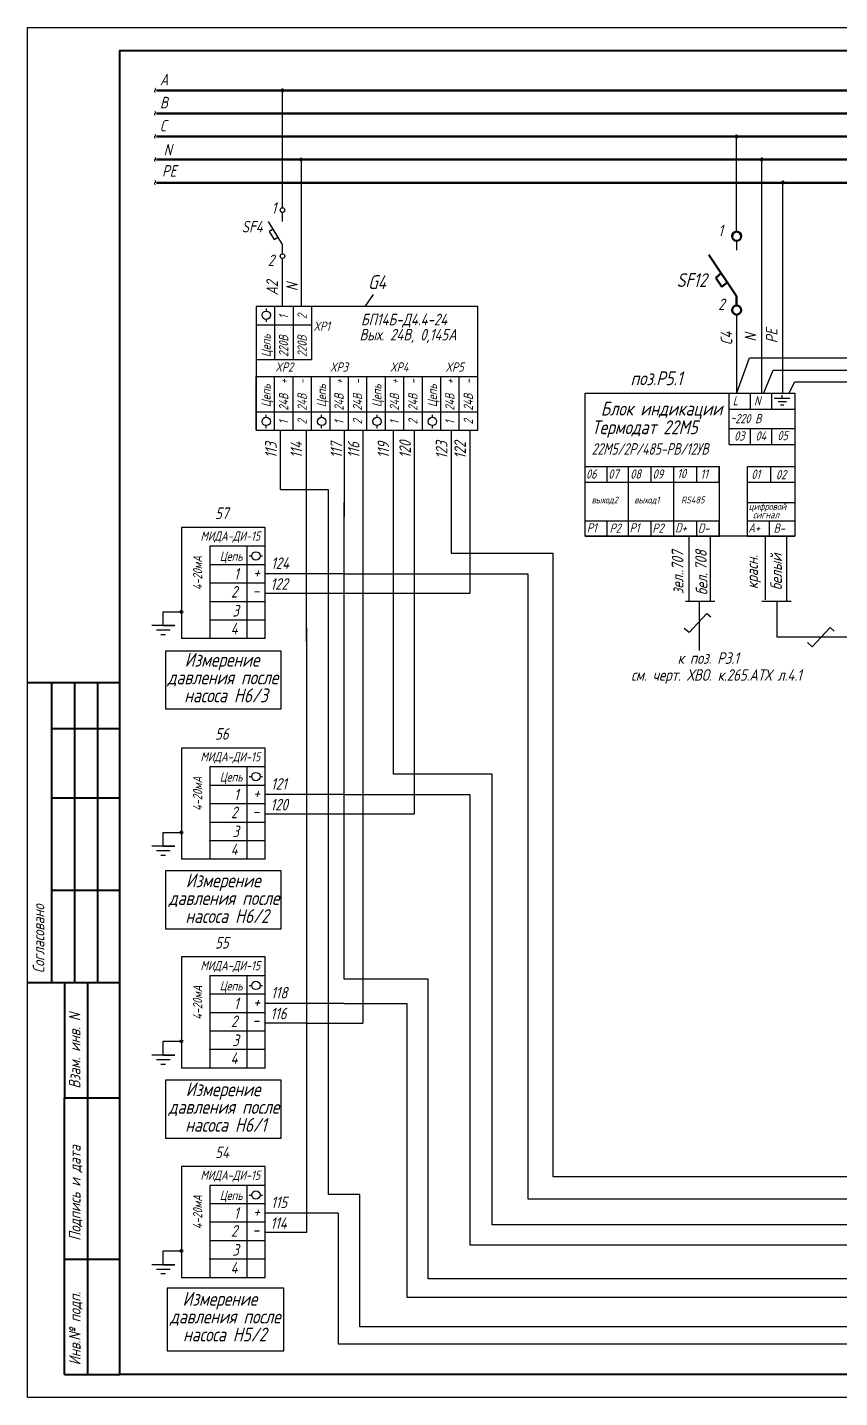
# Model space of a CAD drawing. Header units: millimetres. Extents: x 1131 to 1719, y -305 to -8.
# Drawn here: x 1131.1 to 1307, y -304.9 to -7.9 of the extents above; entities that cross this region are included whole.
import ezdxf

# ---------------------------------------------------------------- set-up
doc = ezdxf.new("R2010")
doc.units = ezdxf.units.MM
doc.layers.add('MAIN', color=7, linetype='Continuous', lineweight=50)
doc.styles.add('GOST тип А', font='GOST_A.TTF', dxfattribs={"oblique": 15})
doc.styles.get("Standard").update_dxf_attribs({"font": 'GOST_A.TTF', "oblique": 15})

msp = doc.modelspace()

# ---------------------------------------------------------------- linework, layer by layer
for p, q in [((1131.12, -304.93), (1131.12, -7.93)), ((1131.12, -7.93), (1718.84, -7.93)), ((1290.18, -87.23), (1290.18, -36.54)), ((1294.74, -87.23), (1294.74, -41.59)), ((1284.79, -87.23), (1284.79, -70.2)), ((1284.79, -87.16), (1287.51, -79.52)), ((1287.51, -79.52), (1322.17, -79.52)), ((1290.65, -87.16), (1292.61, -82.24)), ((1292.61, -82.24), (1316.92, -82.24)), ((1296.1, -87.16), (1297.34, -84.75)), ((1297.34, -84.75), (1311.69, -84.75)), ((1287.73, -90.7), (1287.73, -87.23)), ((1292.35, -90.7), (1292.35, -87.23)), ((1294.59, -88.38), (1294.59, -87.67)), ((1287.73, -98.33), (1287.73, -94.86)), ((1292.35, -98.33), (1292.35, -94.86)), ((1191.55, -141.02), (1191.55, -95.25)), ((1185.87, -103.63), (1185.87, -106.73)), ((1226.92, -102.32), (1226.92, -130.65)), ((1256.7, -106.48), (1256.7, -103.11)), ((1266.2, -106.48), (1266.2, -103.11)), ((1271.13, -106.48), (1271.13, -103.11)), ((1276.08, -106.48), (1276.08, -103.11)), ((1280.98, -106.48), (1280.98, -103.11)), ((1292.13, -106.48), (1292.13, -103.11)), ((1185.87, -106.73), (1185.87, -108.11)), ((1222.92, -105.63), (1222.92, -121.91)), ((1185.87, -108.11), (1196.23, -108.11)), ((1196.23, -108.11), (1196.23, -260.88)), ((1203.73, -108.44), (1203.73, -223.75)), ((1214.87, -109.04), (1214.87, -178.48)), ((1199.73, -214.25), (1199.73, -110.94)), ((1287.07, -110.92), (1297.47, -110.92)), ((1256.7, -118.22), (1256.7, -114.86)), ((1266.2, -118.22), (1266.2, -114.86)), ((1271.11, -118.22), (1271.11, -114.86)), ((1276.08, -118.22), (1276.08, -114.86)), ((1280.98, -118.22), (1280.98, -114.86)), ((1291.84, -118.22), (1291.84, -114.86)), ((1274.39, -118.22), (1274.39, -132.29)), ((1279.01, -118.22), (1279.01, -132.29)), ((1290.88, -118.22), (1290.88, -132)), ((1295.5, -118.22), (1295.5, -132.29)), ((1222.92, -121.91), (1244.94, -121.91)), ((1244.94, -121.91), (1244.94, -257.01)), ((1199.73, -126.39), (1182.61, -126.39)), ((1199.73, -126.39), (1239.5, -126.39)), ((1239.5, -126.39), (1239.5, -261.83)), ((1226.92, -130.65), (1182.61, -130.65)), ((1160.54, -134.6), (1164.46, -134.6)), ((1191.55, -138.05), (1191.55, -269.18)), ((1186.05, -143.11), (1161.05, -143.11)), ((1161.05, -143.11), (1161.05, -155.67)), ((1186.05, -155.67), (1186.05, -143.11)), ((1161.05, -155.67), (1186.05, -155.67)), ((1231.78, -169.77), (1210.33, -169.77)), ((1231.78, -267.5), (1231.78, -169.77)), ((1199.73, -174.22), (1182.61, -174.22)), ((1199.73, -174.22), (1215.46, -174.22)), ((1215.46, -174.22), (1226.93, -174.22)), ((1226.93, -174.22), (1226.93, -271.84)), ((1214.87, -178.48), (1182.61, -178.48)), ((1160.54, -182.43), (1164.46, -182.43)), ((1186.05, -190.76), (1161.05, -190.76)), ((1161.05, -190.76), (1161.05, -203.33)), ((1186.05, -203.33), (1186.05, -190.76)), ((1161.05, -203.33), (1186.05, -203.33)), ((1217.89, -214.25), (1199.73, -214.25)), ((1217.89, -279.17), (1217.89, -214.25)), ((1199.73, -219.49), (1182.61, -219.49)), ((1196.23, -219.49), (1196.23, -244.24)), ((1199.73, -219.49), (1213.27, -219.49)), ((1203.73, -219.49), (1213.27, -219.49)), ((1213.27, -219.49), (1213.27, -283.13)), ((1191.55, -223.75), (1182.61, -223.75)), ((1191.55, -223.75), (1203.73, -223.75)), ((1160.54, -227.7), (1164.46, -227.7)), ((1186.05, -236.14), (1161.05, -236.14)), ((1161.05, -236.14), (1161.05, -248.71)), ((1186.05, -248.71), (1186.05, -236.14)), ((1161.05, -248.71), (1186.05, -248.71)), ((1244.94, -255.22), (1244.94, -255.22)), ((1244.94, -255.22), (1244.94, -255.22)), ((1244.94, -257.01), (1347.37, -257.01)), ((1203.09, -260.88), (1196.23, -260.88)), ((1203.09, -289.6), (1203.09, -260.88)), ((1239.5, -261.83), (1351.27, -261.83)), ((1198.42, -264.93), (1182.61, -264.93)), ((1198.42, -264.93), (1198.42, -293.31)), ((1191.55, -269.18), (1182.61, -269.18)), ((1361.01, -267.5), (1231.78, -267.5)), ((1160.54, -273.13), (1164.46, -273.13)), ((1226.93, -271.84), (1364.63, -271.84)), ((1375.11, -279.17), (1217.89, -279.17)), ((1161.4, -281.19), (1161.4, -294.76)), ((1186.65, -281.19), (1161.4, -281.19)), ((1186.65, -294.76), (1186.65, -281.19)), ((1213.27, -283.13), (1378.83, -283.13)), ((1204.77, -289.6), (1203.09, -289.6)), ((1388.83, -289.6), (1204.77, -289.6)), ((1198.42, -293.31), (1392.55, -293.31)), ((1161.4, -294.76), (1186.65, -294.76)), ((1718.84, -304.93), (1131.12, -304.93))]:
    msp.add_line(p, q)
at = {"lineweight": 40}
msp.add_line((1151.12, -299.93), (1151.12, -12.93), dxfattribs=at)
at = {"linetype": 'Continuous'}
for p, q in [((1186.36, -47.02), (1186.36, -21.59)), ((1190.39, -36.28), (1190.39, -68.41)), ((1186.36, -68.41), (1186.36, -58.02)), ((1296.27, -88.38), (1292.84, -88.38)), ((1295.53, -89.09), (1293.76, -89.09)), ((1294.94, -89.81), (1294.24, -89.81))]:
    msp.add_line(p, q, dxfattribs=at)
at = {"lineweight": 30}
for p, q in [((1186.36, -55.02), (1183.36, -50.02)), ((1186.36, -50.02), (1186.36, -48.02)), ((1184.35, -51.67), (1183.49, -52.18)), ((1183.49, -52.18), (1184.52, -53.89)), ((1184.52, -53.89), (1185.38, -53.38)), ((1186.36, -57.02), (1186.36, -55.02)), ((1182.84, -68.89), (1182.84, -69.41)), ((1182.84, -71.21), (1182.84, -71.74)), ((1283.08, -90.7), (1283.08, -87.23)), ((1283.1, -87.23), (1297.35, -87.23)), ((1182.84, -92.44), (1182.84, -91.92)), ((1194.84, -92.44), (1194.84, -91.92)), ((1206.84, -92.44), (1206.84, -91.92)), ((1218.84, -92.44), (1218.84, -91.92)), ((1283.08, -90.7), (1297.35, -90.7)), ((1283.08, -98.33), (1283.08, -90.7)), ((1182.84, -94.77), (1182.84, -94.24)), ((1194.84, -94.77), (1194.84, -94.24)), ((1206.84, -94.77), (1206.84, -94.24)), ((1218.84, -94.77), (1218.84, -94.24)), ((1283.1, -94.86), (1297.35, -94.86)), ((1283.08, -98.33), (1297.35, -98.33)), ((1251.92, -106.48), (1251.92, -103.11)), ((1251.93, -103.11), (1281, -103.11)), ((1261.33, -106.48), (1261.33, -103.11)), ((1271.11, -106.48), (1271.11, -103.11)), ((1281, -106.48), (1281, -103.11)), ((1287.06, -106.48), (1287.06, -103.11)), ((1287.07, -103.11), (1297.35, -103.11)), ((1251.92, -118.22), (1251.92, -106.48)), ((1251.93, -106.48), (1281, -106.48)), ((1261.33, -118.22), (1261.33, -106.48)), ((1271.13, -118.22), (1271.13, -106.48)), ((1281, -118.22), (1281, -106.48)), ((1287.06, -118.22), (1287.06, -106.48)), ((1287.07, -106.48), (1297.35, -106.48)), ((1251.93, -114.86), (1281, -114.86)), ((1287.07, -114.86), (1297.35, -114.86)), ((1251.93, -118.22), (1281, -118.22)), ((1287.07, -118.22), (1297.35, -118.22)), ((1179.16, -122.49), (1179.69, -122.49)), ((1181.49, -122.49), (1182.01, -122.49)), ((1273.64, -132.29), (1280.01, -132.29)), ((1276.64, -132.29), (1276.64, -143.01)), ((1290.19, -132.29), (1296.55, -132.29)), ((1293.45, -132.29), (1293.45, -140.03)), ((1293.45, -140.03), (1329.94, -140.03)), ((1179.16, -170.32), (1179.69, -170.32)), ((1181.49, -170.32), (1182.01, -170.32)), ((1179.16, -215.59), (1179.69, -215.59)), ((1181.49, -215.59), (1182.01, -215.59)), ((1179.16, -261.02), (1179.69, -261.02)), ((1181.49, -261.02), (1182.01, -261.02))]:
    msp.add_line(p, q, dxfattribs=at)
at = {"linetype": 'Continuous', "lineweight": 30}
for p, q in [((1180.65, -68.41), (1180.65, -95.25)), ((1228.65, -68.41), (1180.65, -68.41)), ((1228.65, -95.25), (1228.65, -68.41)), ((1251.93, -118.22), (1251.93, -87.23)), ((1251.93, -87.23), (1297.35, -87.23)), ((1297.35, -87.23), (1297.35, -118.22)), ((1180.65, -95.25), (1228.65, -95.25)), ((1164.46, -116.31), (1164.46, -140.41)), ((1182.61, -116.31), (1164.46, -116.31)), ((1182.61, -140.41), (1182.61, -116.31)), ((1297.35, -118.22), (1251.93, -118.22)), ((1164.46, -164.15), (1164.46, -188.24)), ((1182.61, -164.15), (1164.46, -164.15)), ((1182.61, -188.24), (1182.61, -164.15)), ((1164.46, -209.42), (1164.46, -233.51)), ((1182.61, -209.42), (1164.46, -209.42)), ((1182.61, -233.51), (1182.61, -209.42)), ((1164.46, -254.85), (1164.46, -278.94)), ((1182.61, -254.85), (1164.46, -254.85)), ((1182.61, -278.94), (1182.61, -254.85))]:
    msp.add_line(p, q, dxfattribs=at)
at = {"lineweight": 30, "ltscale": 0.5}
for p, q in [((1180.65, -68.41), (1180.65, -79.91)), ((1184.65, -68.41), (1184.65, -79.91)), ((1192.65, -68.41), (1192.65, -79.91)), ((1180.65, -72.41), (1192.65, -72.41)), ((1180.65, -79.91), (1192.65, -79.91)), ((1180.65, -95.25), (1180.65, -83.58)), ((1180.65, -83.58), (1192.65, -83.58)), ((1184.65, -95.25), (1184.65, -83.58)), ((1192.65, -95.25), (1192.65, -83.58)), ((1192.65, -95.25), (1192.65, -83.58)), ((1192.65, -83.58), (1204.65, -83.58)), ((1196.65, -95.25), (1196.65, -83.58)), ((1204.65, -95.25), (1204.65, -83.58)), ((1204.65, -95.25), (1204.65, -83.58)), ((1204.65, -83.58), (1216.65, -83.58)), ((1208.65, -95.25), (1208.65, -83.58)), ((1216.65, -95.25), (1216.65, -83.58)), ((1216.65, -95.25), (1216.65, -83.58)), ((1216.65, -83.58), (1228.65, -83.58)), ((1220.65, -95.25), (1220.65, -83.58)), ((1228.65, -95.25), (1228.65, -83.58)), ((1180.65, -91.25), (1192.65, -91.25)), ((1192.65, -91.25), (1204.65, -91.25)), ((1204.65, -91.25), (1216.65, -91.25)), ((1216.65, -91.25), (1228.65, -91.25)), ((1182.61, -120.41), (1170.61, -120.41)), ((1170.61, -120.41), (1170.61, -140.41)), ((1178.61, -120.41), (1178.61, -140.41)), ((1182.61, -124.41), (1170.61, -124.41)), ((1182.61, -140.41), (1164.46, -140.41)), ((1182.61, -168.24), (1170.61, -168.24)), ((1170.61, -168.24), (1170.61, -188.24)), ((1178.61, -168.24), (1178.61, -188.24)), ((1182.61, -172.24), (1170.61, -172.24)), ((1182.61, -188.24), (1164.46, -188.24)), ((1182.61, -213.51), (1170.61, -213.51)), ((1170.61, -213.51), (1170.61, -233.51)), ((1178.61, -213.51), (1178.61, -233.51)), ((1182.61, -217.51), (1170.61, -217.51)), ((1182.61, -233.51), (1164.46, -233.51)), ((1182.61, -258.94), (1170.61, -258.94)), ((1170.61, -258.94), (1170.61, -278.94)), ((1178.61, -258.94), (1178.61, -278.94)), ((1182.61, -262.94), (1170.61, -262.94)), ((1182.61, -278.94), (1164.46, -278.94))]:
    msp.add_line(p, q, dxfattribs=at)
at = {"ltscale": 0.5}
for p, q in [((1188.65, -68.41), (1188.65, -79.91)), ((1188.65, -95.25), (1188.65, -83.58)), ((1200.65, -95.25), (1200.65, -83.58)), ((1212.65, -95.25), (1212.65, -83.58)), ((1224.65, -95.25), (1224.65, -83.58)), ((1185.87, -95.25), (1185.87, -103.63)), ((1199.73, -95.25), (1199.73, -113.91)), ((1203.73, -95.25), (1203.73, -109.04)), ((1210.33, -95.25), (1210.33, -105.63)), ((1214.87, -95.25), (1214.87, -103.63)), ((1222.92, -95.25), (1222.92, -105.63)), ((1226.92, -95.25), (1226.92, -102.32)), ((1182.61, -128.41), (1170.61, -128.41)), ((1182.61, -132.41), (1170.61, -132.41)), ((1182.51, -136.41), (1170.61, -136.41)), ((1182.61, -176.24), (1170.61, -176.24)), ((1182.61, -180.24), (1170.61, -180.24)), ((1182.51, -184.24), (1170.51, -184.24)), ((1182.61, -221.51), (1170.61, -221.51)), ((1182.61, -225.51), (1170.61, -225.51)), ((1182.51, -229.51), (1170.51, -229.51)), ((1182.61, -266.94), (1170.61, -266.94)), ((1182.61, -270.94), (1170.61, -270.94)), ((1182.51, -274.94), (1170.51, -274.94))]:
    msp.add_line(p, q, dxfattribs=at)
at = {"color": 7, "linetype": 'Continuous'}
for p, q in [((1160.54, -137.6), (1160.54, -134.6)), ((1163.04, -137.6), (1158.04, -137.6)), ((1162.04, -138.6), (1159.04, -138.6)), ((1160.54, -137.6), (1163.04, -137.6)), ((1161.04, -139.6), (1160.04, -139.6)), ((1161.04, -139.6), (1160.04, -139.6)), ((1160.54, -185.43), (1160.54, -182.43)), ((1163.04, -185.43), (1158.04, -185.43)), ((1162.04, -186.43), (1159.04, -186.43)), ((1160.54, -185.43), (1163.04, -185.43)), ((1161.04, -187.43), (1160.04, -187.43)), ((1161.04, -187.43), (1160.04, -187.43)), ((1160.54, -230.7), (1160.54, -227.7)), ((1163.04, -230.7), (1158.04, -230.7)), ((1160.54, -230.7), (1163.04, -230.7)), ((1162.04, -231.7), (1159.04, -231.7)), ((1161.04, -232.7), (1160.04, -232.7)), ((1161.04, -232.7), (1160.04, -232.7)), ((1160.54, -276.13), (1160.54, -273.13)), ((1163.04, -276.13), (1158.04, -276.13)), ((1160.54, -276.13), (1163.04, -276.13)), ((1162.04, -277.13), (1159.04, -277.13)), ((1161.04, -278.13), (1160.04, -278.13)), ((1161.04, -278.13), (1160.04, -278.13))]:
    msp.add_line(p, q, dxfattribs=at)
at = {"color": 7}
for p, q in [((1278.26, -134.98), (1274.42, -139.12)), ((1278.26, -134.98), (1279.15, -135.72)), ((1274.42, -139.12), (1273.39, -138.24)), ((1304.96, -138.03), (1301.12, -142.17)), ((1304.96, -138.03), (1305.85, -138.78)), ((1301.12, -142.17), (1300.09, -141.29))]:
    msp.add_line(p, q, dxfattribs=at)
at = {"lineweight": 50, "ltscale": 0.5}
for centre in [(1186.36, -21.59), (1284.73, -31.59), (1190.39, -36.59), (1290.18, -36.57), (1294.74, -41.57), (1164.46, -134.6), (1164.46, -182.43), (1164.46, -227.7), (1164.46, -273.13)]:
    msp.add_circle(centre, 0.208, dxfattribs=at)
for centre in [(1186.36, -47.52), (1186.36, -57.52)]:
    msp.add_circle(centre, 0.5)
at = {"linetype": 'Continuous', "lineweight": 30}
for centre in [(1182.84, -70.31), (1182.84, -93.34), (1194.84, -93.34), (1206.84, -93.34), (1218.84, -93.34), (1180.59, -122.49), (1180.59, -170.32), (1180.59, -215.59), (1180.59, -261.02)]:
    msp.add_circle(centre, 0.9, dxfattribs=at)
at = {"layer": 'MAIN', "color": 7, "linetype": 'Continuous', "lineweight": -3}
for p, q in [((1131.12, -7.93), (1693.09, -7.93)), ((1284.73, -31.18), (1284.73, -31.18)), ((1284.73, -52.2), (1284.73, -31.6)), ((1284.73, -42.57), (1284.73, -33.16)), ((1290.18, -36.16), (1290.18, -36.16)), ((1294.74, -41.16), (1294.74, -41.16)), ((1284.73, -54.2), (1284.73, -56.2)), ((1206, -65.81), (1204.21, -68.42)), ((1214.87, -103.63), (1214.87, -103.63)), ((1214.87, -103.63), (1214.87, -109.04)), ((1210.33, -105.63), (1210.33, -105.63)), ((1210.33, -105.63), (1210.33, -169.77))]:
    msp.add_line(p, q, dxfattribs=at)
at = {"layer": 'MAIN', "color": 7, "linetype": 'Continuous', "lineweight": 50}
for p, q in [((1159.07, -21.59), (1520.98, -21.59)), ((1159.07, -26.59), (1520.98, -26.59)), ((1159.07, -31.59), (1520.98, -31.59)), ((1159.07, -36.59), (1520.98, -36.59)), ((1159.07, -41.59), (1520.98, -41.59)), ((1284.73, -66.2), (1278.73, -57.2)), ((1281.41, -61.17), (1280.22, -62.24)), ((1281.52, -64.19), (1280.22, -62.24)), ((1282.72, -63.14), (1281.52, -64.19)), ((1284.73, -66.2), (1284.73, -68.2)), ((1284.73, -68.2), (1284.73, -67.2))]:
    msp.add_line(p, q, dxfattribs=at)
at = {"layer": 'MAIN', "color": 7, "linetype": 'Continuous', "lineweight": 40}
for p, q in [((1131.11, -149.93), (1151.11, -149.93)), ((1136.31, -149.93), (1136.31, -214.93)), ((1141.31, -149.93), (1141.31, -214.93)), ((1146.31, -149.93), (1146.31, -214.93)), ((1136.31, -159.93), (1151.11, -159.93)), ((1136.31, -174.93), (1151.11, -174.93)), ((1136.31, -194.93), (1151.11, -194.93)), ((1131.11, -214.93), (1151.11, -214.93)), ((1139.11, -214.95), (1139.11, -239.95)), ((1144.11, -214.95), (1144.11, -299.95)), ((1139.11, -239.95), (1151.11, -239.95)), ((1139.11, -299.95), (1139.11, -239.95)), ((1139.11, -274.95), (1151.11, -274.95)), ((1139.11, -299.95), (1151.11, -299.95))]:
    msp.add_line(p, q, dxfattribs=at)
msp.add_lwpolyline([(1151.12, -299.93), (1151.12, -12.93), (1713.84, -12.93), (1713.84, -299.93)], close=True, dxfattribs=at)
at = {"layer": 'MAIN', "color": 7, "linetype": 'Continuous', "lineweight": 50}
for centre in [(1284.73, -53.2), (1284.73, -69.2)]:
    msp.add_circle(centre, 1, dxfattribs=at)

# ---------------------------------------------------------------- texts
at = {"linetype": 'Continuous', "style": 'GOST тип А', "oblique": 15}
for s, height, p in [('А', 2.5, (1159.81, -20.48)), ('В', 2.5, (1159.81, -25.48)), ('С', 2.5, (1159.81, -30.48)), ('N', 2.5, (1160.62, -35.69)), ('РЕ', 2.5, (1160.25, -40.28)), ('поз.Р5.1', 3, (1261.74, -85.49)), ('Блок индикации', 3, (1255.3, -92.06)), ('L', 2, (1283.88, -89.85)), ('N', 2, (1288.51, -89.85)), ('~220 B', 2, (1283.31, -93.74)), ('Термодат 22М5', 3, (1253.34, -96.1)), ('03', 2, (1284.19, -97.49)), ('04', 2, (1288.81, -97.49)), ('05', 2, (1293.55, -97.4)), ('06', 2, (1252.1, -105.74)), ('07', 2, (1256.93, -105.74)), ('08', 2, (1261.69, -105.74)), ('09', 2, (1266.52, -105.74)), ('10', 2, (1271.85, -105.65)), ('11', 2, (1276.89, -105.74)), ('01', 2, (1287.91, -105.8)), ('02', 2, (1293.24, -105.88)), ('выход2', 1.5, (1253.29, -111.11)), ('выход1', 1.5, (1262.54, -111.11)), ('RS485', 1.5, (1272.68, -111.11)), ('цифровой', 1.5, (1287.36, -112.52)), ('Р1', 2, (1252.28, -117.4)), ('Р2', 2, (1257.2, -117.48)), ('Р1', 2, (1261.54, -117.4)), ('Р2', 2, (1266.46, -117.48)), ('D+', 2, (1271.41, -117.4)), ('D-', 2, (1276.33, -117.48)), ('А+', 2, (1287.24, -117.4)), ('сигнал', 1.5, (1288.27, -114.33)), ('В-', 2, (1292.73, -117.48)), ('Цепь', 2, (1172.76, -123.56)), ('+', 2.7, (1179.98, -127.36)), ('-', 2.7, (1179.81, -131.36)), ('Измерение', 3, (1165.18, -146.49)), ('к поз. Р3.1', 2.5, (1271.94, -145.89)), ('давления после ', 3, (1161.46, -150.32)), ('см. черт. ХВО. к.265.АТХ л.4.1', 2.5, (1261.87, -149.55)), ('насоса Н6/3', 3, (1165.07, -154.22)), ('Цепь', 2, (1172.76, -171.39)), ('+', 2.7, (1179.98, -175.19)), ('-', 2.7, (1179.81, -179.19)), ('Измерение', 3, (1165.43, -194.32)), ('давления после ', 3, (1161.71, -198.15)), ('насоса Н6/2', 3, (1165.32, -202.05)), ('Цепь', 2, (1172.76, -216.67)), ('+', 2.7, (1179.98, -220.46)), ('-', 2.7, (1179.81, -224.46)), ('Измерение', 3, (1165.4, -239.6)), ('давления после ', 3, (1161.68, -243.42)), ('насоса Н6/1', 3, (1165.29, -247.32)), ('Цепь', 2, (1172.76, -262.1)), ('+', 2.7, (1179.98, -265.89)), ('-', 2.7, (1179.81, -269.89)), ('Измерение', 3, (1164.71, -285.03)), ('давления после ', 3, (1161.98, -288.86)), ('насоса Н5/2', 3, (1164.83, -292.75))]:
    msp.add_text(s, height=height, dxfattribs=at).set_placement(p)
at = {"color": 7, "linetype": 'Continuous', "oblique": 15}
for s, p in [('А2', (1185.36, -66.03)), ('N', (1189.68, -65.1))]:
    msp.add_text(s, height=2.5, rotation=90, dxfattribs=at).set_placement(p)
at = {"linetype": 'Continuous', "oblique": 15}
for s, p in [('1', (1187.6, -71.15)), ('2', (1191.6, -71.15)), ('Цепь', (1183.8, -79.42)), ('220В', (1187.6, -79.35)), ('220В', (1191.6, -79.35)), ('Цепь', (1183.8, -90.25)), ('24В  +', (1187.6, -91)), ('24В  -', (1191.6, -91)), ('Цепь', (1195.8, -90.25)), ('24В  +', (1199.6, -91)), ('24В  -', (1203.6, -91)), ('Цепь', (1207.8, -90.25)), ('24В  +', (1211.6, -91)), ('24В  -', (1215.6, -91)), ('Цепь', (1219.8, -90.25)), ('24В  +', (1223.6, -91)), ('24В  -', (1227.6, -91)), ('1', (1187.6, -93.98)), ('2', (1191.6, -93.98)), ('1', (1199.6, -93.98)), ('2', (1203.6, -93.98)), ('1', (1211.6, -93.98)), ('2', (1215.6, -93.98)), ('1', (1223.6, -93.98)), ('2', (1227.6, -93.98))]:
    msp.add_text(s, height=2, rotation=90, dxfattribs=at).set_placement(p)
at = {"color": 7, "linetype": 'Continuous', "oblique": 15}
for s, height, p in [('БП14Б-Д4.4-24', 2.5, (1203.36, -72.49)), ('XP1', 2, (1193.05, -73.69)), ('XP2', 2, (1184.78, -82.55)), ('XP3', 2, (1196.63, -82.55)), ('XP4', 2, (1209.64, -82.55)), ('XP5', 2, (1221.64, -82.55))]:
    msp.add_text(s, height=height, dxfattribs=at).set_placement(p)
at = {"linetype": 'Continuous', "style": 'GOST тип А', "oblique": 15}
for s, p in [('C4', (1283.77, -76.84)), ('N', (1288.98, -76.04)), ('РЕ', (1293.57, -76.4)), ('707', (1273.19, -125.58)), ('708', (1278.25, -125.58)), ('белый', (1294.54, -129.91)), ('красн.', (1289.33, -129.67)), ('зел..', (1273.19, -130.76)), ('бел.', (1278.4, -131))]:
    msp.add_text(s, height=2.5, rotation=90, dxfattribs=at).set_placement(p)
at = {"linetype": 'Continuous', "style": 'GOST тип А', "oblique": 15, "width": 0.9}
msp.add_text('22М5/2Р/485-РВ/12УВ', height=2.5, dxfattribs=at).set_placement((1253.34, -100.55))
at = {"color": 7, "linetype": 'Continuous', "style": 'GOST тип А', "oblique": 15}
for s, height, p in [('МИДА-ДИ-15', 2, (1168.59, -119.19)), ('124', 2.5, (1183.87, -125.31)), ('122', 2.5, (1183.74, -129.83)), ('МИДА-ДИ-15', 2, (1168.59, -167.03)), ('121', 2.5, (1183.87, -173.15)), ('120', 2.5, (1183.74, -177.66)), ('МИДА-ДИ-15', 2, (1168.59, -212.3)), ('118', 2.5, (1183.87, -218.42)), ('116', 2.5, (1183.74, -222.93)), ('МИДА-ДИ-15', 2, (1168.59, -257.73)), ('115', 2.5, (1183.87, -263.85)), ('114', 2.5, (1183.74, -268.36))]:
    msp.add_text(s, height=height, dxfattribs=at).set_placement(p)
for p in [(1168.97, -129.91), (1168.97, -177.75), (1168.97, -223.02), (1168.97, -268.45)]:
    msp.add_text('4-20мА', height=2, rotation=90, dxfattribs=at).set_placement(p)
at = {"layer": 'MAIN', "color": 7, "linetype": 'Continuous', "lineweight": -3, "style": 'GOST тип А', "oblique": 15}
for p in [(1160.07, -22.59), (1160.07, -27.59), (1160.07, -32.59), (1160.07, -37.59), (1160.07, -42.59)]:
    msp.add_text('~', height=2.5, rotation=90, dxfattribs=at).set_placement(p)
at = {"layer": 'MAIN', "color": 7, "linetype": 'Continuous', "lineweight": -3, "oblique": 15}
for s, height, p in [('1', 2.5, (1183.99, -48.31)), ('SF4', 2.5, (1177.51, -52.37)), ('2', 2.5, (1183.17, -59.66)), ('G4', 3, (1204.9, -64.64)), ('Вых. 24В, 0,145А', 2.5, (1203.04, -75.77))]:
    msp.add_text(s, height=height, dxfattribs=at).set_placement(p)
at = {"layer": 'MAIN', "color": 7, "linetype": 'Continuous', "lineweight": -3, "style": 'GOST тип А', "oblique": 15}
for s, height, p in [('1', 2.5, (1280.73, -53.2)), ('SF12', 3, (1271.73, -64.2)), ('2', 2.5, (1280.73, -69.2)), ('57', 2.5, (1171.76, -114.49)), ('1', 2.5, (1175.84, -127.63)), ('2', 2.5, (1175.2, -131.51)), ('3', 2.5, (1175.49, -135.63)), ('4', 2.5, (1175.11, -139.51)), ('56', 2.5, (1171.76, -162.32)), ('1', 2.5, (1175.84, -175.47)), ('2', 2.5, (1175.2, -179.34)), ('3', 2.5, (1175.49, -183.46)), ('4', 2.5, (1175.11, -187.34)), ('55', 2.5, (1171.76, -207.59)), ('1', 2.5, (1175.84, -220.74)), ('2', 2.5, (1175.2, -224.62)), ('3', 2.5, (1175.49, -228.73)), ('4', 2.5, (1175.11, -232.61)), ('54', 2.5, (1171.76, -253.03)), ('1', 2.5, (1175.84, -266.17)), ('2', 2.5, (1175.2, -270.05)), ('3', 2.5, (1175.49, -274.16)), ('4', 2.5, (1175.11, -278.04))]:
    msp.add_text(s, height=height, dxfattribs=at).set_placement(p)
at = {"layer": 'MAIN', "color": 7, "linetype": 'Continuous', "lineweight": -3, "oblique": 15}
for s, p in [('113', (1185.09, -101.31)), ('114', (1190.6, -101.31)), ('117', (1199.28, -101.31)), ('116', (1203.02, -101.31)), ('119', (1209.43, -101.31)), ('120', (1214.17, -101.31)), ('123', (1222.06, -101.46)), ('122', (1226.08, -101.46)), ('Согласовано', (1134.78, -212.93)), ('Взам. инв. N', (1142.58, -237.95)), ('Подпись и дата', (1142.63, -270.95)), ('Инв.№ подп.', (1142.63, -297.95))]:
    msp.add_text(s, height=2.5, rotation=90, dxfattribs=at).set_placement(p)

doc.saveas('drawing.dxf')
